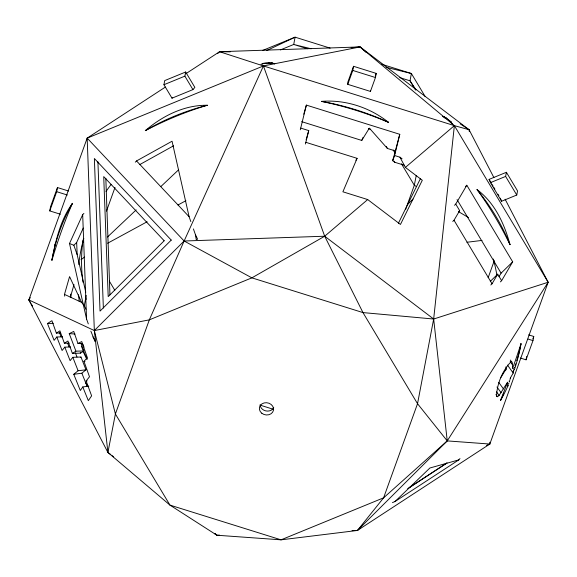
<?xml version="1.0" encoding="UTF-8"?>
<svg xmlns="http://www.w3.org/2000/svg" width="577" height="577" viewBox="0 0 577 577"><rect width="100%" height="100%" fill="white"/><g stroke="black" fill="none" stroke-linecap="round" stroke-linejoin="round"><path stroke-width="0.87" d="M347.758 84.336L347.808 82.201L353.542 66.297L376.218 73.394L375.447 77.527L370.434 91.426L347.758 84.336L352.771 70.437L353.542 66.297M370.434 91.426L370.463 90.358M60.426 214.24L49.766 210.908L50.538 206.775L57.469 187.554L68.555 191.023M49.766 210.908L56.69 191.694L57.469 187.554M85.937 309.265L84.278 305.788L86.218 295.431M163.947 84.718L164.719 80.585L185.657 72.01L194.867 87.401L192.934 89.601L172.004 98.177L163.947 84.718L184.878 76.15L185.657 72.01M404.513 165.318L394.791 162.274L392.735 160.716L399.774 134.311L306.373 105.108L303.776 114.203M516.761 195.026L505.625 176.425L506.397 172.292L489.08 179.382L490.479 182.628L501.622 201.229L516.761 195.026L517.533 190.893L506.397 172.292M520.303 358.021L526.044 359.817L526.664 356.507M526.044 359.817L532.975 340.603L533.747 336.463L528.626 334.862M505.106 199.202L548.15 282.254L489.83 444.038L357.444 530.458L281.049 539.834L216.894 535.232L169.955 505.106L107.906 452.44L115.393 413.983L149.328 319.853L184.128 241.006L263.429 65.944L360.106 46.932L469.094 129.731L493.926 177.644M416.219 175.588L414.315 185.267L405.523 209.667M300.292 129.782L306.373 105.108M305.406 144.026L308.745 130.604L300.768 128.108M392.735 160.716L394.61 155.523L399.774 134.311M64.696 296.16L64.494 294.378L69.572 276.607L81.588 302.377L84.278 305.788M70.3 297.537L74 284.548M306.113 139.814L308.745 130.604M510.393 378.462L510.515 377.805M509.83 380.214L510.018 379.63M509.26 381.96L509.448 381.375M508.683 383.705L508.871 383.121M508.294 384.866L507.904 386.02A238.236 203.558 10.6 0 1 500.519 400.496L507.551 382.241L507.904 386.02M514.381 367.636L514.511 367.275M110.777 454.618L107.906 452.44L28.85 299.91L87.17 138.127L165.397 87.062M106.456 211.16L115.011 187.438M375.317 75.904L376.218 73.394M488.156 277.696L494.265 260.754M532.845 338.973L533.747 336.463M505.914 366.849L506.159 368.963L505.632 370.398M513.451 370.21L513.22 373.031L510.667 377.437M510.371 378.173L510.075 378.909M509.159 381.13L509.311 380.762M305.889 142.339L357.091 158.343L342.897 191.802L367.693 199.555L400.452 224.446L422.306 180.269L405.386 167.417L399.955 157.196L394.61 155.523M301.648 121.646L361.75 140.435L362.399 138.913M362.731 138.148L363.056 137.384M88.288 323.87L86.564 318.994L69.507 243.501L82.684 214.644L83.917 213.418M85.771 292.243L77.174 254.688L73.856 245.275L76.654 242.484L83.254 228.066M398.382 223.292L420.474 178.524M454.51 205.297L455.743 204.085L466.815 185.246L512.686 261.85L501.615 280.696L500.382 281.901M452.772 221.46L454.012 220.248L459.66 210.634L455.743 204.085M490.803 284.98L492.051 283.769L497.699 274.154L501.615 280.696M498.982 276.729L501.088 273.166L512.686 261.85M513.032 371.328L514.403 369.597L512.686 368.198L512.16 362.226L511.352 361.476C502.502 370.218 496.905 384.044 496.501 396.464L497.518 396.702L499.112 395.433L507.551 382.241M361.75 140.435L369.359 128.13L387.398 148.455L395.05 150.842M355.901 160.269L357.091 158.343M500.713 377.747L506.159 368.963M30.235 302.225L28.85 299.91L30.3 297.638M185.707 73.806L219.556 51.714L360.106 46.932L454.373 125.642L548.15 282.254L447.24 440.9L357.444 530.458L352.042 530.638M88.8 386.128L82.778 386.943L80.318 390.506L73.769 374.293L78.104 370.744L85.98 369.807L80.982 357.026L72.817 357.3L70.12 360.647L64.804 347.152L70.567 346.957M80.65 357.444L80.982 357.026M357.444 530.458L383.597 497.836L447.24 440.9L489.83 444.038L489.758 442.242M62.604 336.809L56.798 337.004L54.101 340.351L47.48 323.517L51.916 320.704L56.366 333.109L60.513 332.972M64.804 347.152L62.107 350.499L56.798 337.004M82.778 386.943L88.331 400.662L91.62 395.844L86.146 380.928L89.5 376.774L83.968 361.353L87.372 357.697L81.754 341.577L77.931 343.423L73.741 331.436L69.24 333.636L75.926 351.155L83.889 350.989L81.097 343.632M172.004 98.177L172.364 97.758M392.447 502.596L394.942 501.579L458.816 459.876L459.977 458.556M217.644 53.618L219.556 51.714L230.281 51.843M135.299 162.166L136.533 160.94L172.047 141.228L189.105 216.721L190.828 221.597M407.759 204.294L413.017 199.051M465.524 186.501L466.815 185.246M458.426 211.838L459.66 210.634M490.277 281.388L497.699 274.154M394.942 501.579L429.908 467.997L458.816 459.876M107.452 237.039L136.158 209.905M160.954 186.472L178.574 169.826M367.693 199.555L324.685 236.224L251.875 277.854L149.328 319.853L94.34 330.563L28.85 299.91M405.386 167.417L454.373 125.642L469.094 129.731L469.289 131.506M145.325 130.64C162.483 115.883 184.251 104.964 207.302 105.259A238.236 203.558 10.6 0 0 145.325 130.64A264.793 171.167 -38.5 0 1 207.302 105.245M73.769 374.293L81.855 373.211L85.98 369.807M81.011 259.672L84.603 257.061M409.165 487.673L447.024 462.862M407.687 488.705L446.778 463.187M56.366 333.109L59.921 330.852L64.372 343.257L67.927 341L72.385 353.405L80.549 353.131L83.889 350.989M72.385 353.405L75.926 351.155M139.641 164.654L173.598 145.793M107.61 243.242L147.149 221.748M177.997 204.986L185.902 200.688M266.689 50.552L295.085 37.166L330.145 48.129M262.218 64.119L263.855 63.362M262.629 50.459L295.085 37.166L293.722 44.465L280.408 49.918M260.963 64.335C265.261 62.338 270.375 62.064 274.803 63.823M87.17 138.127L263.429 65.944L454.373 125.642L433.666 319.023L417.532 403.705L383.597 497.836L281.049 539.834L169.955 505.106L115.393 413.983L94.34 330.563L87.17 138.127L184.128 241.006L251.875 277.854L362.969 312.59L433.666 319.023L548.15 282.254M490.479 182.628L505.625 176.425M486.505 445.401L489.83 444.038M272.229 63.016L266.985 63.708L263.451 63.319M466.908 242.275L482.04 240.4M351.141 47.718L360.106 46.932L366.092 52.377M321.411 101.379C345.435 99.424 369.756 107.437 388.559 122.367A238.236 203.558 10.6 0 0 321.411 101.379A264.793 196.541 21.9 0 1 388.559 122.353M86.146 380.928L87.17 380.87M47.48 323.517L53.336 323.322M64.372 343.257L69.312 343.091M214.738 533.602L216.894 535.232L219.592 535.146M83.968 361.353L85.007 361.404M69.24 333.636L75.024 334.011M77.931 343.423L82.547 343.733M444.607 117.932L446.288 118.054L451.127 121.992L452.505 124.293M311.154 48.771L293.722 44.465L307.404 48.742M386.114 67.285L411.387 73.524L425.206 96.604M443.107 116.814L444.853 117.246M381.455 64.17L411.387 73.524L410.023 80.823L415.548 90.055M399.76 77.614L410.023 80.823L415.967 89.781M352.771 70.437L375.447 77.527M442.609 116.287L446.288 118.054M368.393 128.685L370.564 129.363M56.69 191.694L67.358 195.026M528.049 339.06L532.975 340.603M260.35 405.213L273.217 409.237M219.556 51.714L263.429 65.944L324.685 236.224L362.969 312.59L417.532 403.705L447.24 440.9L433.666 319.023L324.685 236.224L184.128 241.006L94.34 330.563L107.906 452.44M271.897 62.972L274.464 63.809M69.507 243.501L73.856 245.275M64.494 294.378L81.588 302.377M416.637 186.652L414.315 185.267L401.469 163.818M458.412 211.564L468.474 217.565M451.127 121.992L444.326 116.821M460.114 123.817L469.094 129.731M477.035 189.588C494.749 202.787 504.435 223.833 510.01 244.662A238.236 203.558 10.6 0 0 477.035 189.588A264.793 145.599 76.5 0 1 510.018 244.648M399.955 157.196L402.082 158.805M112.212 455.707L113.647 456.796M214.824 533.509L216.894 535.232M268.795 62.568L270.115 63.701M136.533 160.94L189.105 216.721M510.306 360.041L511.352 361.476M510.191 361.563L512.275 364.433M507.443 365.082L513.22 373.031M498.766 382.457L503.454 388.905M496.977 387.008L501.153 392.757M496.501 391.833L499.112 395.433M495.946 394.538L497.518 396.702M92.868 336.867L95.09 340.495L95.061 341.461L90.863 331.184M489.08 179.382L491.301 183.104M492.195 184.59L493.09 186.082M493.977 187.568L494.871 189.054M497.987 194.261L498.881 195.754M457.049 199.62L501.088 273.166M454.012 220.248L492.051 283.769M393.218 150.027L395.05 153.085M184.878 76.15L192.934 89.601M109.298 281.071L114.823 290.303M85.382 382.356L87.949 386.648M31.158 303.769L32.543 306.084M386.287 146.378L387.398 148.455M393.052 159.028L393.377 159.634M394.242 161.257L394.791 162.274M450.659 121.61L451.502 123.197M195.408 234.594L197.601 239.188L196.238 239.606L195.408 234.594L193.403 228.91M500.302 198.185L500.569 198.798M500.829 199.404L501.622 201.229M81.855 373.211L87.141 386.388M72.817 357.3L78.104 370.744M75.349 352.778L76.993 356.997M67.733 343.474L69.052 346.842M59.546 332.705L61.191 336.91M80.275 352.352L80.549 353.131M76.654 242.484L77.174 254.688M97.917 161.733L103.362 308.039M82.684 214.644L86.564 318.994M105.829 178.293L109.94 294.854M79.316 301.67A211.55 180.76 10.6 0 1 78.544 294.753M78.76 264.54A211.55 180.76 10.6 0 1 83.802 238.373M106.017 191.463A211.55 180.76 10.6 0 1 111.224 184.337M493.328 259.015A211.55 180.76 10.6 0 1 496.905 275.316M86.211 299.42A211.55 180.76 10.6 0 1 85.8 297.703M82.958 282.203A211.55 180.76 10.6 0 1 83.023 239.953M83.975 347.094A219.411 187.482 10.6 0 1 82.67 343.935M71.007 297.602A219.411 187.482 10.6 0 1 70.675 294.097M87.286 359.031A221.554 189.314 10.6 0 1 81.35 346.15M503.656 393.745A84.141 15.305 -63.8 0 1 500.511 400.496M514.403 369.597A238.236 203.558 10.6 0 0 521.024 343.603A265.571 48.317 -63.8 0 1 512.693 368.198M51.916 260.227A264.793 84.336 -81.8 0 1 72.421 203.335M54.627 245.708A238.236 203.558 10.6 0 1 54.981 243.977M520.952 343.719A79.143 14.396 -63.8 0 1 516.768 360.625M515.766 363.762A79.143 14.396 -63.8 0 1 515.102 365.731M86.838 359.291A221.554 189.314 10.6 0 1 83.03 351.249M273.736 407.687A7.148 6.109 10.6 0 1 265.853 410.911A7.148 6.109 10.6 0 1 260.076 404.751M52.096 259.246L51.916 260.241A238.236 203.558 10.6 0 1 72.428 203.349C60.643 219.678 55.839 239.78 52.096 259.246M164.178 240.76L108.195 296.607L103.723 176.612L164.178 240.76M171.239 240.09L100.037 311.104L94.361 158.509L171.239 240.09M261.807 413.255A7.148 6.109 10.6 0 0 273.448 410.341A7.148 6.109 10.6 0 0 264.129 402.934A7.148 6.109 10.6 0 0 261.807 413.255"/></g></svg>
